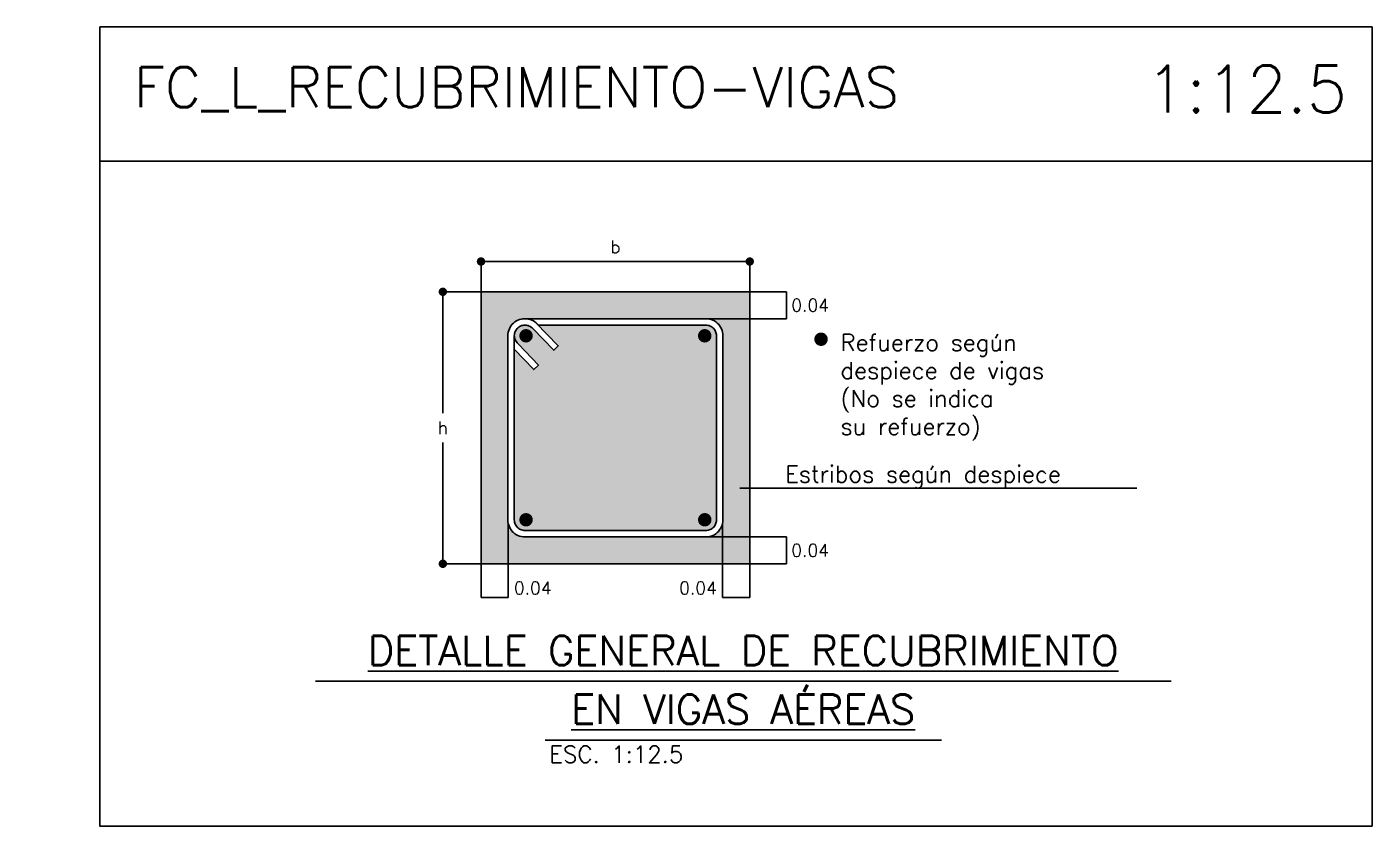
# Model space of a CAD drawing. Header units: millimetres. Extents: x -40 to 125, y -10 to 43.
# Drawn here: x 27.401 to 29.403, y 7.961 to 9.151 of the extents above; entities that cross this region are included whole.
import ezdxf
from ezdxf import colors
from ezdxf.entities.mleader import LeaderData, LeaderLine
from ezdxf.enums import TextEntityAlignment as Align
from ezdxf.math import Vec2, Vec3

# ---------------------------------------------------------------- set-up
doc = ezdxf.new("R2010")
doc.units = ezdxf.units.MM
doc.header["$LTSCALE"] = 0.01
doc.header["$PDMODE"] = 3
for name, color, linetype in [('FC_BORDES', 4, 'Continuous'), ('FC_COTAS', 1, 'Continuous'), ('FC_COTAS @ 12.5', 1, 'Continuous'), ('FC_HATCH 254', 254, 'Continuous'), ('FC_R-200', 5, 'Continuous'), ('FC_R-80', 11, 'Continuous'), ('FC_REFUERZO 2', 1, 'Continuous')]:
    doc.layers.add(name, color=color, linetype=linetype)
doc.layers.add('FC_HOJA', color=230, linetype='Continuous', plot=False)
doc.layers.add('FC_HOJA @ 20', color=230, linetype='Continuous', plot=False)
doc.styles.add('FC_TEXT', font='romans.shx', dxfattribs={"height": 0.002})
doc.styles.add('FC_TEXT1', font='romans.shx')
doc.dimstyles.new('FC_COTAS', dxfattribs={"dimtxt": 0.0015, "dimasz": 0.001, "dimexe": 0, "dimexo": 0, "dimgap": 0.001, "dimtad": 1, "dimtih": 1, "dimtoh": 1, "dimzin": 0, "dimdsep": 46, "dimtxsty": 'FC_TEXT1', "dimblk": 'DOT', "dimcen": 0.09, "dimclrd": 256, "dimclre": 256, "dimclrt": 256, "dimadec": 0, "dimazin": 0, "dimtfac": 1, "dimtix": 1, "dimtmove": 2, "dimatfit": 3, "dimfxl": 1.002, "dimtolj": 1, "dimtzin": 0, "dimlwd": -1, "dimarcsym": 0})

# ---------------------------------------------------------------- blocks, each defined once
blk = doc.blocks.new('*U87')
at = {"layer": 'FC_R-200', "color": 4, "ltscale": 1.5}
for points in [[(-0.05094, 0), (0.05094, 0)], [(-0.0236, -0.007), (0.0236, -0.007)]]:
    blk.add_lwpolyline(points, dxfattribs=at)
at = {"layer": 'FC_R-200', "ltscale": 1.5, "style": 'FC_TEXT1'}
for tag, p in [('%%UTÍTULO', (0, 0.00366)), ('%%UTÍTULO1', (0, -0.00334))]:
    blk.add_attdef(tag, text='', height=0.0035, dxfattribs=at).set_placement(p, align=Align.MIDDLE_CENTER)
at = {"layer": 'FC_R-80', "ltscale": 1.5, "style": 'FC_TEXT1'}
blk.add_attdef('ESCALA', text='', height=0.002, dxfattribs=at).set_placement((-0.02308, -0.0087), align=Align.MIDDLE_LEFT)
blk = doc.blocks.new('_Dot')
at = {"color": 0, "linetype": 'ByBlock', "lineweight": -2}
blk.add_line((-0.5, 0), (-1, 0), dxfattribs=at)
at = {"color": 0, "linetype": 'ByBlock', "const_width": 0.5}
blk.add_lwpolyline([(-0.25, 0, 1), (0.25, 0, 1)], format="xyb", close=True, dxfattribs=at)
blk = doc.blocks.new('*D399')
at = {"layer": 'Defpoints', "color": 0, "transparency": 16777216}
for p in [(28.0201, 8.7567), (28.0769, 8.7567), (28.0769, 8.3518)]:
    blk.add_point(p, dxfattribs=at)
at = {"layer": 'FC_COTAS', "lineweight": -2, "transparency": 16777216}
for p, q in [((28.0769, 8.7567), (28.0201, 8.7567)), ((28.0769, 8.3518), (28.0201, 8.3518))]:
    blk.add_line(p, q, dxfattribs=at)
at = {"layer": 'FC_COTAS', "transparency": 16777216}
for p, q in [((28.0201, 8.7442), (28.0201, 8.5761)), ((28.0201, 8.3643), (28.0201, 8.5324))]:
    blk.add_line(p, q, dxfattribs=at)
at = {"layer": 'FC_COTAS', "transparency": 16777216, "xscale": 0.0125, "yscale": 0.0125, "zscale": 0.0125}
for p, rotation in [((28.0201, 8.7567), 90), ((28.0201, 8.3518), 270)]:
    blk.add_blockref('_Dot', p, dxfattribs=dict(at, rotation=rotation))
at = {"layer": 'FC_COTAS', "transparency": 16777216, "insert": (28.0201, 8.5543), "char_height": 0.01875, "attachment_point": 5, "style": 'FC_TEXT1'}
blk.add_mtext('\\A1;h', dxfattribs=at)
blk = doc.blocks.new('*D400')
at = {"layer": 'Defpoints', "color": 0, "transparency": 16777216}
for p in [(28.0769, 8.8018), (28.0769, 8.7567), (28.4769, 8.7567)]:
    blk.add_point(p, dxfattribs=at)
at = {"layer": 'FC_COTAS', "lineweight": -2, "transparency": 16777216}
for p, q in [((28.0769, 8.7567), (28.0769, 8.8018)), ((28.4769, 8.7567), (28.4769, 8.8018))]:
    blk.add_line(p, q, dxfattribs=at)
at = {"layer": 'FC_COTAS', "transparency": 16777216}
blk.add_line((28.4644, 8.8018), (28.0894, 8.8018), dxfattribs=at)
at = {"layer": 'FC_COTAS', "transparency": 16777216, "xscale": 0.0125, "yscale": 0.0125, "zscale": 0.0125, "rotation": 180}
blk.add_blockref('_Dot', (28.0769, 8.8018), dxfattribs=at)
at = {"layer": 'FC_COTAS', "transparency": 16777216, "xscale": 0.0125, "yscale": 0.0125, "zscale": 0.0125}
blk.add_blockref('_Dot', (28.4769, 8.8018), dxfattribs=at)
at = {"layer": 'FC_COTAS', "transparency": 16777216, "insert": (28.2769, 8.8236), "char_height": 0.01875, "attachment_point": 5, "style": 'FC_TEXT1'}
blk.add_mtext('\\A1;b', dxfattribs=at)
blk = doc.blocks.new('*D401')
at = {"layer": 'Defpoints', "color": 0, "transparency": 16777216}
for p in [(28.4111, 8.3918), (28.5314, 8.3918), (28.4769, 8.3518)]:
    blk.add_point(p, dxfattribs=at)
at = {"layer": 'FC_COTAS', "lineweight": -2, "transparency": 16777216}
for p, q in [((28.4111, 8.3918), (28.5314, 8.3918)), ((28.4769, 8.3518), (28.5314, 8.3518))]:
    blk.add_line(p, q, dxfattribs=at)
at = {"layer": 'FC_COTAS', "transparency": 16777216}
blk.add_line((28.5314, 8.3518), (28.5314, 8.3918), dxfattribs=at)
at = {"layer": 'FC_COTAS', "transparency": 16777216, "insert": (28.5668, 8.3718), "char_height": 0.01875, "attachment_point": 5, "style": 'FC_TEXT1'}
blk.add_mtext('\\A1;0.04', dxfattribs=at)
blk = doc.blocks.new('*D402')
at = {"layer": 'Defpoints', "color": 0, "transparency": 16777216}
for p in [(28.4769, 8.7567), (28.4111, 8.7167), (28.5314, 8.7167)]:
    blk.add_point(p, dxfattribs=at)
at = {"layer": 'FC_COTAS', "lineweight": -2, "transparency": 16777216}
for p, q in [((28.4769, 8.7567), (28.5314, 8.7567)), ((28.4111, 8.7167), (28.5314, 8.7167))]:
    blk.add_line(p, q, dxfattribs=at)
at = {"layer": 'FC_COTAS', "transparency": 16777216}
blk.add_line((28.5314, 8.7567), (28.5314, 8.7167), dxfattribs=at)
at = {"layer": 'FC_COTAS', "transparency": 16777216, "insert": (28.5668, 8.7367), "char_height": 0.01875, "attachment_point": 5, "style": 'FC_TEXT1'}
blk.add_mtext('\\A1;0.04', dxfattribs=at)
blk = doc.blocks.new('*D403')
at = {"layer": 'Defpoints', "color": 0, "transparency": 16777216}
for p in [(28.1173, 8.4171), (28.0769, 8.3518), (28.1173, 8.3017)]:
    blk.add_point(p, dxfattribs=at)
at = {"layer": 'FC_COTAS', "lineweight": -2, "transparency": 16777216}
for p, q in [((28.1173, 8.4171), (28.1173, 8.3017)), ((28.0769, 8.3518), (28.0769, 8.3017))]:
    blk.add_line(p, q, dxfattribs=at)
at = {"layer": 'FC_COTAS', "transparency": 16777216}
blk.add_line((28.0769, 8.3017), (28.1173, 8.3017), dxfattribs=at)
at = {"layer": 'FC_COTAS', "transparency": 16777216, "insert": (28.1539, 8.3157), "char_height": 0.01875, "attachment_point": 5, "style": 'FC_TEXT1'}
blk.add_mtext('\\A1;0.04', dxfattribs=at)
blk = doc.blocks.new('*D404')
at = {"layer": 'Defpoints', "color": 0, "transparency": 16777216}
for p in [(28.4365, 8.4171), (28.4769, 8.3518), (28.4365, 8.3017)]:
    blk.add_point(p, dxfattribs=at)
at = {"layer": 'FC_COTAS', "lineweight": -2, "transparency": 16777216}
for p, q in [((28.4365, 8.4171), (28.4365, 8.3017)), ((28.4769, 8.3518), (28.4769, 8.3017))]:
    blk.add_line(p, q, dxfattribs=at)
at = {"layer": 'FC_COTAS', "transparency": 16777216}
blk.add_line((28.4769, 8.3017), (28.4365, 8.3017), dxfattribs=at)
at = {"layer": 'FC_COTAS', "transparency": 16777216, "insert": (28.3999, 8.3157), "char_height": 0.01875, "attachment_point": 5, "style": 'FC_TEXT1'}
blk.add_mtext('\\A1;0.04', dxfattribs=at)
blk = doc.blocks.new('*U105')
at = {"color": 0, "ltscale": 1.5}
blk.add_lwpolyline([(-0.1148, -0.0096), (-0.1148, -0.0096)], dxfattribs=at)
blk.add_wipeout([(-0.1328, 0), (0.1347, 0), (0.1373, -0.0001), (0.1399, -0.0006), (0.1425, -0.0012), (0.145, -0.0022), (0.1473, -0.0034), (0.1496, -0.0048), (0.1516, -0.0065), (0.1535, -0.0084), (0.1552, -0.0104), (0.1566, -0.0127), (0.1578, -0.015), (0.1588, -0.0175), (0.1594, -0.0201), (0.1599, -0.0227), (0.16, -0.0253), (0.16, -0.2996), (0.1599, -0.3023), (0.1594, -0.3049), (0.1588, -0.3075), (0.1578, -0.31), (0.1566, -0.3123), (0.1552, -0.3145), (0.1535, -0.3166), (0.1516, -0.3185), (0.1496, -0.3201), (0.1473, -0.3216), (0.145, -0.3228), (0.1425, -0.3237), (0.1399, -0.3244), (0.1373, -0.3248), (0.1347, -0.325), (-0.1347, -0.325), (-0.1373, -0.3248), (-0.1399, -0.3244), (-0.1425, -0.3237), (-0.145, -0.3228), (-0.1473, -0.3216), (-0.1496, -0.3201), (-0.1516, -0.3185), (-0.1535, -0.3166), (-0.1552, -0.3145), (-0.1566, -0.3123), (-0.1578, -0.31), (-0.1588, -0.3075), (-0.1594, -0.3049), (-0.1599, -0.3023), (-0.16, -0.2996), (-0.16, -0.0253), (-0.1599, -0.0227), (-0.1594, -0.0201), (-0.1588, -0.0175), (-0.1578, -0.015), (-0.1566, -0.0127), (-0.1552, -0.0104), (-0.1535, -0.0084), (-0.1516, -0.0065), (-0.1496, -0.0048), (-0.1473, -0.0034), (-0.145, -0.0022), (-0.1425, -0.0012), (-0.1399, -0.0006), (-0.1373, -0.0001), (-0.1347, 0), (-0.132, -0.0001), (-0.1294, -0.0006), (-0.1268, -0.0012), (-0.1244, -0.0022), (-0.122, -0.0034), (-0.1198, -0.0048), (-0.1184, -0.006), (-0.085, -0.0403), (-0.0918, -0.047), (-0.123, -0.0148), (-0.1241, -0.0137), (-0.1254, -0.0126), (-0.1268, -0.0117), (-0.1283, -0.011), (-0.1298, -0.0104), (-0.1314, -0.01), (-0.133, -0.0097), (-0.1347, -0.0096), (-0.1363, -0.0097), (-0.1379, -0.01), (-0.1395, -0.0104), (-0.1411, -0.011), (-0.1425, -0.0117), (-0.1439, -0.0126), (-0.1452, -0.0137), (-0.1463, -0.0148), (-0.1474, -0.0161), (-0.1483, -0.0175), (-0.149, -0.0189), (-0.1496, -0.0205), (-0.15, -0.0221), (-0.1503, -0.0237), (-0.1504, -0.0253), (-0.1503, -0.027), (-0.15, -0.0286), (-0.1496, -0.0302), (-0.149, -0.0317), (-0.1483, -0.0332), (-0.1474, -0.0346), (-0.1463, -0.0359), (-0.1452, -0.037), (-0.1441, -0.0379), (-0.1145, -0.0691), (-0.1215, -0.0757), (-0.1504, -0.0452), (-0.1504, -0.2996), (-0.1503, -0.3013), (-0.15, -0.3029), (-0.1496, -0.3045), (-0.149, -0.306), (-0.1483, -0.3075), (-0.1474, -0.3089), (-0.1463, -0.3102), (-0.1452, -0.3113), (-0.1439, -0.3124), (-0.1425, -0.3133), (-0.1411, -0.314), (-0.1395, -0.3146), (-0.1379, -0.315), (-0.1363, -0.3153), (-0.1347, -0.3154), (0.1347, -0.3154), (0.1363, -0.3153), (0.1379, -0.315), (0.1395, -0.3146), (0.1411, -0.314), (0.1425, -0.3133), (0.1439, -0.3124), (0.1452, -0.3113), (0.1463, -0.3102), (0.1474, -0.3089), (0.1483, -0.3075), (0.149, -0.306), (0.1496, -0.3045), (0.15, -0.3029), (0.1503, -0.3013), (0.1504, -0.2996), (0.1504, -0.0253), (0.1503, -0.0237), (0.15, -0.0221), (0.1496, -0.0205), (0.149, -0.0189), (0.1483, -0.0175), (0.1474, -0.0161), (0.1463, -0.0148), (0.1452, -0.0137), (0.1439, -0.0126), (0.1425, -0.0117), (0.1411, -0.011), (0.1395, -0.0104), (0.1379, -0.01), (0.1363, -0.0097), (0.1357, -0.0097), (-0.1146, -0.0097), (-0.1183, -0.0059), (-0.1197, -0.0048), (-0.1219, -0.0033), (-0.1243, -0.0021), (-0.1268, -0.0011), (-0.1294, -0.0005), (-0.132, 0)], dxfattribs=at)
blk.add_lwpolyline([(-0.1328, 0), (0.1347, 0), (0.1373, -0.0001), (0.1399, -0.0006), (0.1425, -0.0012), (0.145, -0.0022), (0.1473, -0.0034), (0.1496, -0.0048), (0.1516, -0.0065), (0.1535, -0.0084), (0.1552, -0.0104), (0.1566, -0.0127), (0.1578, -0.015), (0.1588, -0.0175), (0.1594, -0.0201), (0.1599, -0.0227), (0.16, -0.0253), (0.16, -0.2996), (0.1599, -0.3023), (0.1594, -0.3049), (0.1588, -0.3075), (0.1578, -0.31), (0.1566, -0.3123), (0.1552, -0.3145), (0.1535, -0.3166), (0.1516, -0.3185), (0.1496, -0.3201), (0.1473, -0.3216), (0.145, -0.3228), (0.1425, -0.3237), (0.1399, -0.3244), (0.1373, -0.3248), (0.1347, -0.325), (-0.1347, -0.325), (-0.1373, -0.3248), (-0.1399, -0.3244), (-0.1425, -0.3237), (-0.145, -0.3228), (-0.1473, -0.3216), (-0.1496, -0.3201), (-0.1516, -0.3185), (-0.1535, -0.3166), (-0.1552, -0.3145), (-0.1566, -0.3123), (-0.1578, -0.31), (-0.1588, -0.3075), (-0.1594, -0.3049), (-0.1599, -0.3023), (-0.16, -0.2996), (-0.16, -0.0253), (-0.1599, -0.0227), (-0.1594, -0.0201), (-0.1588, -0.0175), (-0.1578, -0.015), (-0.1566, -0.0127), (-0.1552, -0.0104), (-0.1535, -0.0084), (-0.1516, -0.0065), (-0.1496, -0.0048), (-0.1473, -0.0034), (-0.145, -0.0022), (-0.1425, -0.0012), (-0.1399, -0.0006), (-0.1373, -0.0001), (-0.1347, 0), (-0.132, -0.0001), (-0.1294, -0.0006), (-0.1268, -0.0012), (-0.1244, -0.0022), (-0.122, -0.0034), (-0.1198, -0.0048), (-0.1184, -0.006), (-0.085, -0.0403), (-0.0918, -0.047), (-0.123, -0.0148), (-0.1241, -0.0137), (-0.1254, -0.0126), (-0.1268, -0.0117), (-0.1283, -0.011), (-0.1298, -0.0104), (-0.1314, -0.01), (-0.133, -0.0097), (-0.1347, -0.0096), (-0.1363, -0.0097), (-0.1379, -0.01), (-0.1395, -0.0104), (-0.1411, -0.011), (-0.1425, -0.0117), (-0.1439, -0.0126), (-0.1452, -0.0137), (-0.1463, -0.0148), (-0.1474, -0.0161), (-0.1483, -0.0175), (-0.149, -0.0189), (-0.1496, -0.0205), (-0.15, -0.0221), (-0.1503, -0.0237), (-0.1504, -0.0253), (-0.1503, -0.027), (-0.15, -0.0286), (-0.1496, -0.0302), (-0.149, -0.0317), (-0.1483, -0.0332), (-0.1474, -0.0346), (-0.1463, -0.0359), (-0.1452, -0.037), (-0.1441, -0.0379), (-0.1145, -0.0691), (-0.1215, -0.0757), (-0.1504, -0.0452), (-0.1504, -0.2996), (-0.1503, -0.3013), (-0.15, -0.3029), (-0.1496, -0.3045), (-0.149, -0.306), (-0.1483, -0.3075), (-0.1474, -0.3089), (-0.1463, -0.3102), (-0.1452, -0.3113), (-0.1439, -0.3124), (-0.1425, -0.3133), (-0.1411, -0.314), (-0.1395, -0.3146), (-0.1379, -0.315), (-0.1363, -0.3153), (-0.1347, -0.3154), (0.1347, -0.3154), (0.1363, -0.3153), (0.1379, -0.315), (0.1395, -0.3146), (0.1411, -0.314), (0.1425, -0.3133), (0.1439, -0.3124), (0.1452, -0.3113), (0.1463, -0.3102), (0.1474, -0.3089), (0.1483, -0.3075), (0.149, -0.306), (0.1496, -0.3045), (0.15, -0.3029), (0.1503, -0.3013), (0.1504, -0.2996), (0.1504, -0.0253), (0.1503, -0.0237), (0.15, -0.0221), (0.1496, -0.0205), (0.149, -0.0189), (0.1483, -0.0175), (0.1474, -0.0161), (0.1463, -0.0148), (0.1452, -0.0137), (0.1439, -0.0126), (0.1425, -0.0117), (0.1411, -0.011), (0.1395, -0.0104), (0.1379, -0.01), (0.1363, -0.0097), (0.1357, -0.0097), (-0.1146, -0.0097), (-0.1183, -0.0059), (-0.1197, -0.0048), (-0.1219, -0.0033), (-0.1243, -0.0021), (-0.1268, -0.0011), (-0.1294, -0.0005), (-0.132, 0)], close=True, dxfattribs=at)
blk.add_lwpolyline([(-0.1504, -0.0452), (-0.1504, -0.0253)], dxfattribs=at)

msp = doc.modelspace()

# ---------------------------------------------------------------- hatches: boundary and pattern name
at = {"layer": 'FC_HATCH 254'}
h = msp.add_hatch(color=256, dxfattribs=at)
h.dxf.hatch_style = 1
h.paths.add_polyline_path([(28.0769, 8.7567), (28.4769, 8.7567), (28.4769, 8.3518), (28.0769, 8.3518)])

# ---------------------------------------------------------------- linework, layer by layer
at = {"layer": 'FC_BORDES'}
msp.add_lwpolyline([(28.0769, 8.7567), (28.4769, 8.7567), (28.4769, 8.3518), (28.0769, 8.3518)], close=True, dxfattribs=at)
at = {"layer": 'FC_HOJA', "ltscale": 0.6}
msp.add_lwpolyline([(27.5095, 9.1511), (29.4032, 9.1511), (29.4032, 7.9613), (27.5095, 7.9613)], close=True, dxfattribs=at)
msp.add_lwpolyline([(27.5095, 8.9511), (29.4032, 8.9511)], dxfattribs=at)
at = {"layer": 'FC_REFUERZO 2', "ltscale": 0.6, "const_width": 0.01}
for points in [[(28.1389, 8.6912, 1), (28.1489, 8.6912, 1)], [(28.4049, 8.6912, 1), (28.4149, 8.6912, 1)], [(28.578, 8.6861, 1), (28.588, 8.6861, 1)], [(28.1389, 8.4173, 1), (28.1489, 8.4173, 1)], [(28.4049, 8.4173, 1), (28.4149, 8.4173, 1)]]:
    msp.add_lwpolyline(points, format="xyb", close=True, dxfattribs=at)

# ---------------------------------------------------------------- block references
at = {"layer": 'FC_R-200', "xscale": 12.5, "yscale": 12.5, "zscale": 12.5}
msp.add_blockref('*U87', (28.4672, 8.1769), dxfattribs=at).add_auto_attribs({'%%UTÍTULO': '%%UDETALLE GENERAL DE RECUBRIMIENTO', '%%UTÍTULO1': '%%UEN VIGAS AÉREAS', 'ESCALA': 'ESC. 1:12.5'})

# ---------------------------------------------------------------- texts
at = {"layer": 'FC_COTAS @ 12.5', "color": 11, "ltscale": 0.6, "insert": (28.6119, 8.6146), "char_height": 0.025, "width": 0.345488, "attachment_point": 4, "style": 'FC_TEXT1'}
msp.add_mtext('Refuerzo según\\Pdespiece de vigas\\P(No se indica\\Psu refuerzo)', dxfattribs=at)
at = {"layer": 'FC_HOJA @ 20', "style": 'FC_TEXT'}
for s, insert, char_height, attachment_point in [('FC_L_RECUBRIMIENTO-VIGAS', (27.5601, 9.0585), 0.06, 4), ('1:12.5', (29.3662, 9.0585), 0.07, 6)]:
    msp.add_mtext(s, dxfattribs=dict(at, insert=insert, char_height=char_height, attachment_point=attachment_point))

# ---------------------------------------------------------------- dimensions: what is measured, and where the dimension line sits
at = {"layer": 'FC_COTAS @ 12.5'}
dim = msp.add_linear_dim(base=(28.0769, 8.8018), p1=(28.4769, 8.7567), p2=(28.0769, 8.7567), text='b', dimstyle='FC_COTAS', override={"dimscale": 12.5, "dimtix": 1, "dimtofl": 1, "dimtmove": 2, "dimatfit": 1}, dxfattribs=at)
dim.commit()
dim.dimension.update_dxf_attribs({"geometry": '*D400', "text_midpoint": (28.2769, 8.8236)})
dim = msp.add_linear_dim(base=(28.0201, 8.7567), p1=(28.0769, 8.3518), p2=(28.0769, 8.7567), angle=90, text='h', dimstyle='FC_COTAS', override={"dimscale": 12.5, "dimtix": 1, "dimtofl": 1, "dimtmove": 2, "dimatfit": 1}, dxfattribs=at)
dim.commit()
dim.dimension.update_dxf_attribs({"geometry": '*D399', "text_midpoint": (28.0201, 8.5543)})
for base, p1, p2, picture, middle in [((28.5314, 8.7167), (28.4769, 8.7567), (28.4111, 8.7167), '*D402', (28.5668, 8.7367)), ((28.5314, 8.3918), (28.4769, 8.3518), (28.4111, 8.3918), '*D401', (28.5668, 8.3718))]:
    dim = msp.add_linear_dim(base=base, p1=p1, p2=p2, angle=90, dimstyle='FC_COTAS', override={"dimscale": 12.5, "dimtix": 1, "dimtofl": 1, "dimtmove": 2, "dimatfit": 1}, dxfattribs=at)
    dim.commit()
    dim.dimension.update_dxf_attribs({"geometry": picture, "text_midpoint": middle, "dimtype": 128})
for base, p1, p2, picture, middle in [((28.1173, 8.3017), (28.0769, 8.3518), (28.1173, 8.4171), '*D403', (28.1539, 8.3157)), ((28.4365, 8.3017), (28.4769, 8.3518), (28.4365, 8.4171), '*D404', (28.3999, 8.3157))]:
    dim = msp.add_linear_dim(base=base, p1=p1, p2=p2, dimstyle='FC_COTAS', override={"dimscale": 12.5, "dimtix": 1, "dimtofl": 1, "dimtmove": 2, "dimatfit": 1}, dxfattribs=at)
    dim.commit()
    dim.dimension.update_dxf_attribs({"geometry": picture, "text_midpoint": middle, "dimtype": 128})

# ---------------------------------------------------------------- next in the draw order: block references
at = {"layer": 'FC_REFUERZO 2'}
msp.add_blockref('*U105', (28.2769, 8.7167), dxfattribs=at)

# ---------------------------------------------------------------- next in the draw order: leaders
at = {"layer": 'FC_COTAS @ 12.5'}
ml = msp.add_multileader_mtext('Standard', dxfattribs=at)
ml.set_content('Estribos según despiece', color=11, style='FC_TEXT1')
ml.set_leader_properties()
ml.build(insert=Vec2(0, 0))
ml.multileader.update_dxf_attribs({"text_left_attachment_type": 6, "text_right_attachment_type": 6, "dogleg_length": 0.008, "arrow_head_size": 0.025, "scale": 12.5})
ctx = ml.context
ctx.base_point, ctx.scale, ctx.char_height, ctx.arrow_head_size, ctx.landing_gap_size, ctx.plane_origin = Vec3(28.6547, 8.4644), 12.5, 0.025, 0.025, 0.0125, Vec3(28.4369, 8.4644)
ctx.left_attachment, ctx.right_attachment, ctx.text_align_type = 6, 6, 2
notes = []
notes.append((ctx, [(0, (1, 1, 0), (28.5547, 8.4644), (1, 0), 0.1, [(0, [(28.4369, 8.4644)], 0, [])])]))
ctx.mtext.insert, ctx.mtext.width, ctx.mtext.alignment, ctx.mtext.flow_direction = Vec3(28.9399, 8.4978), 0.277631, 3, 5
for ctx, leaders in notes:
    for number, flags, end, landing, length, lines in leaders:
        leader = LeaderData()
        leader.index, (leader.has_last_leader_line, leader.has_dogleg_vector, leader.attachment_direction) = number, flags
        leader.last_leader_point, leader.dogleg_vector, leader.dogleg_length = Vec3(end), Vec3(landing), length
        for number, points, colour, breaks in lines:
            line = LeaderLine()
            line.index, line.vertices, line.color, line.breaks = number, Vec3.list(points), colors.encode_raw_color(colour), breaks
            leader.lines.append(line)
        ctx.leaders.append(leader)

doc.saveas('drawing.dxf')
